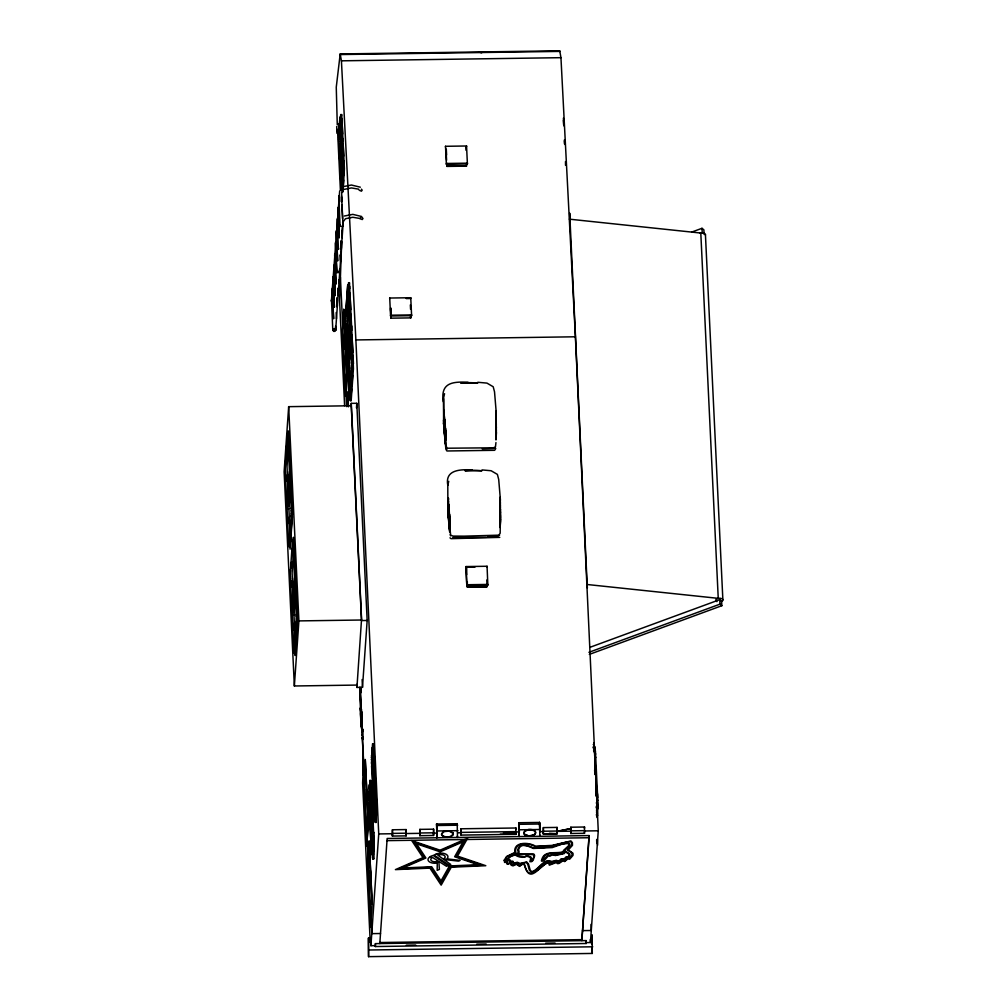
<?xml version="1.0" encoding="UTF-8"?>
<svg xmlns="http://www.w3.org/2000/svg" width="1007" height="1007" viewBox="0 0 1007 1007"><rect width="100%" height="100%" fill="white"/><g stroke="black" fill="none" stroke-linecap="round" stroke-linejoin="round"><path stroke-width="1.5" d="M596.95 817.508L596.95 800.993L597.831 800.98L595.729 757.163L594.835 757.176L593.916 742.713L593.639 746.804M597.881 804.404L597.642 809.263M596.471 815.72L597.453 815.871L597.843 802.642M291.338 513.847L291.275 511.833M292.357 514.678L288.354 430.933L288.115 432.305M296.423 620.199L296.36 618.172M297.317 618.273L295.164 655.519L294.686 650.308M297.43 621.017L297.392 615.969M338.667 137.833L339.863 117.92L340.215 120.425M340.265 134.938L340.63 147.412M351.531 365.554L348.007 287.889M352.551 366.372L348.548 282.64L347.553 294.812M373.257 853.206L373.459 854.502L371.671 854.528L372.238 846.887L374.012 846.862L374.012 845.389L373.874 841.651L372.099 841.676L371.885 848.108L369.443 787.084L369.871 792.459M372.238 846.887L372.011 838.995M373.798 838.969L374.226 851.179L373.66 858.958L372.766 858.971L372.993 840.014M373.912 844.709L373.912 843.425M376.354 802.415L376.014 817.948L374.226 817.974L374.654 805.122M374.692 806.897L374.44 811.554M376.253 799.86L376.429 803.448L374.654 803.473L374.352 796.26L376.14 796.235L374.428 757.881L373.534 757.893L375.309 795.832L376.19 795.82L376.417 800.779L376.215 822.404L375.321 822.417L375.422 800.175M362.935 738.446L362.797 737.2M363.489 774.987L363.263 751.574M373.446 766.78L371.671 766.805L371.898 748.302L373.685 748.277L373.887 749.699L374.05 752.103L372.263 752.128L371.898 748.302M372.024 751.6L372.074 756.383M291.325 515.66L291.275 513.432M296.36 619.771L294.107 653.253L290.406 578.056M351.468 365.138L351.456 368.562M352.425 365.541L350.285 400.874L349.719 397.073M353.256 365.113L352.966 370.677M361.035 722.938L361.337 726.198L361.022 716.128M361.891 735.991L361.752 734.77A1.523 1.347 -6.6 0 0 362.004 735.311M285.245 466.757L287.499 434.407L287.675 435.603M290.318 573.096L290.356 569.874M342.456 170.208L342.418 173.418M342.493 172.159L342.443 168.534M345.439 318.451L345.401 316.5M361.186 690.638L360.506 690.651L360.544 688.36M360.544 688.096A31.658 1.674 89.2 0 0 360.468 692.3L360.984 718.595M341.688 241.642L339.573 300.527L344.608 405.695M341.851 236.985L342.191 227.695M291.262 516.868L291.262 514.929M292.206 515.647L290.029 546.902L289.601 543.956M290.343 571.913L292.571 539.601L292.848 543.251M296.335 621.269L294.182 652.108L293.83 649.616M297.292 621.986L295.101 653.241L294.799 652.033M343.374 172.147L342.254 188.586M345.451 317.268L347.679 284.956L349.618 323.285L347.188 358.089L345.527 323.423M351.456 366.624L349.328 398.608L349.039 396.506M352.4 367.341L350.008 398.306M389.671 298.815L389.722 298.034L410.755 297.732L411.599 315.682L390.565 315.984L389.722 298.034M390.565 315.984L390.615 315.216L411.649 314.914L411.599 315.682M410.755 297.732L410.705 298.513L406.199 298.575M410.869 315.128L410.705 317.885L391.068 318.174L390.54 307.966M445.472 147.06L445.522 146.292L466.556 145.99L467.399 163.94L446.365 164.242L445.522 146.292M446.038 150.383L446.592 160.239M446.365 164.242L446.416 163.474L467.449 163.172L467.399 163.94M447.045 163.663L446.869 166.419L466.505 166.142L466.669 163.373M466.505 146.758L466.556 145.99M500.202 834.249L515.886 834.299L515.924 827.993L461.042 828.786L461.005 835.093L515.886 834.299L516.087 831.618L461.206 832.399L461.005 835.093M594.646 752.443L595.011 747.068L593.224 747.093M594.659 756.056L594.81 753.689M596.648 814.537L597.755 799.986M351.028 406.488L351.254 403.366L356.793 403.291L367.165 620.476L362.482 687.353L356.944 687.441L361.488 620.01L351.254 405.758L288.669 406.664L284.125 471.729L294.359 685.981L356.931 685.075M286.177 460.111L286.491 455.479M287.146 446.202L287.473 441.57M288.493 444.49L287.02 466.732L288.48 500.341M286.995 506.395L289.424 471.578M289.538 473.995L287.108 508.812L288.883 508.787L290.469 486.079M289.299 498.805L288.77 506.37L288.631 503.349M291.212 515.936L289.135 546.914L288.745 543.277M291.149 567.998L291.577 561.818M292.118 554.089L292.546 547.909M291.35 568.326L291.564 565.242M293.578 550.829L292.106 573.071L293.566 606.68M292.068 612.734L294.497 577.917M294.623 580.334L292.181 615.151L293.968 615.126L295.555 592.418M294.271 606.655L293.855 612.709L293.704 609.688M294.585 602.11L294.799 599.089M294.359 685.981L298.903 620.904L288.669 406.664M338.503 126.479L338.692 123.823L339.019 130.646M339.485 130.923L339.812 126.328M339.686 131.262L339.9 128.229M340.844 129.173L340.832 147.198M339.774 162.291L341.222 141.521M341.348 143.938L339.888 164.707L341.675 164.682L342.393 154.298M332.159 302.024L331.404 300.98L339.674 191.003M342.921 146.871L343.123 143.913L343.702 156.085M342.38 172.487L341.184 189.668L338.767 141.194M341.209 201.551L341.851 192.224M342.443 189.052L343.362 166.696L340.832 116.762L340.643 117.618M343.261 221.565L335.658 330.283L334.991 331.341L333.569 331.353L332.876 329.163L335.734 329.125L335.595 326.029M339.548 269.423L339.699 272.519L336.842 272.557L335.52 242.07M338.541 248.288L338.453 249.446L337.131 218.96M342.921 226.298L340.064 226.348L340.152 225.19M343.198 186.056L343.626 180.014M343.941 175.482L343.928 160.642M345.514 316.16L347.705 286.114L347.881 287.31M346.471 310.257L346.912 304.089M346.786 309.061L347 305.99M347.755 295.227L347.969 292.156M348.183 289.072L348.573 284.943L348.888 287.876M345.011 338.881L345.162 349.064L345.363 346.207M347.579 307.16L347.767 337.458M348.875 288.619L349.442 282.627L353.444 363.854M348.9 293.125L347.214 318.426L348.46 347.516M349.014 397.4L347.302 360.506L349.731 325.689L351.38 360.154M345.2 394.782L346.773 372.414L343.79 310.118M348.963 358.064L349.706 347.478M350.977 329.314L350.965 314.209M350.423 388.677L349.077 360.481L350.99 333.241M351.204 330.208L351.519 325.664L351.745 330.372M346.735 405.884L347.73 391.761L348.397 405.695M346.773 406.639L347.742 392.793L348.409 406.803M351.682 389.067L350.902 397.199M351.896 386.008L352.651 375.271M356.465 407.961L356.793 403.291M360.808 718.281L360.582 713.459M362.696 731.737L362.885 729.081L363.023 738.572M363.741 782.867L365.289 759.479L368.323 822.983L366.712 846.107L363.678 782.603M366.523 789.274L366.674 799.445L366.875 796.587M366.712 845.175L368.285 822.807L365.302 760.499M367.618 864.132L369.166 840.732L372.2 904.236M370.412 870.526L370.563 880.697L370.765 877.852M375.296 945.649L375.397 946.53L586.175 943.496L586.238 941.532L586.212 940.601L375.435 943.622L375.296 945.649L370.916 945.711L370.551 938.058L368.461 938.083L368.562 956.65L592.28 953.44L592.166 934.874L591.852 944.503M368.562 956.65L368.461 938.083M370.551 938.058L370.249 942.502L362.621 783.018L363.137 771.563A39.147 2.077 89.2 0 0 363.426 760.826L362.306 737.351M370.916 945.711L378.733 833.934L355.874 339.938L341.423 60.823L340.202 53.95L559.728 50.803L560.949 57.676L575.4 336.791L598.259 830.788L590.442 942.552L586.074 942.615L586.175 943.496M392.365 835.08L392.44 829.768L406.161 829.579L406.123 835.873L392.403 836.074L392.453 833.733L378.733 833.934M406.123 835.873L406.161 829.579M419.806 834.677L419.881 829.378L433.602 829.176L433.564 835.483L419.843 835.684L419.894 833.343L406.173 833.544L406.085 834.841M433.526 834.488L433.602 829.176M433.614 833.141L437.051 833.091L436.623 823.902L436.9 837.748L436.623 823.902M457.191 823.726L436.61 824.028M457.203 823.613L457.48 837.459L457.405 835.986M461.055 832.751L460.967 834.098L461.055 832.751L457.631 832.802M515.936 831.958L519.373 831.92L518.945 822.807L519.222 836.565L518.945 822.732L539.525 822.429L539.802 836.276L539.727 834.803M543.377 831.568L543.327 833.909L557.047 833.708L557.085 827.414L543.365 827.603L543.377 831.568L539.953 831.618L539.525 822.429L539.953 831.618M570.73 832.512L570.805 827.213L584.526 827.011L584.488 833.318L570.768 833.506L570.818 831.178L557.098 831.367L557.047 833.708L543.327 833.909L543.289 832.865M581.794 939.632L379.765 942.527L379.815 943.559L387.154 838.479L589.183 835.583L581.845 940.664L589.07 835.609M586.074 942.615L586.212 940.601M371.533 790.231L371.13 784.831L369.342 784.856L369.003 800.401M371.696 754.734L371.558 763.847L373.345 763.822M373.962 814.713L374.138 815.746L371.759 753.916L372.59 743.821L373.597 744.16L374.428 757.881M373.547 833.003C370.853 817.08 374.44 794.875 370.035 780.375L369.468 788.154L370.362 788.141M369.909 789.425L370.123 786.366M372.565 751.348L372.791 748.289L373.156 752.116M373.144 748.478L373.484 743.808M373.459 751.335L373.685 748.277M371.067 789.312L371.231 787.059L371.394 788.254M376.215 811.529L376.442 805.097M392.403 836.074L392.44 829.768M419.843 835.684L419.881 829.378M515.823 829.39L515.924 827.993M543.327 833.909L543.365 827.603M557.085 827.414L557.047 833.708L549.407 833.267M570.768 833.506L570.805 827.213M584.425 828.396L584.526 827.011M443.307 401.806C440.197 382.282 453.125 381.565 468.028 382.245M443.81 417.112L444.251 410.415L444.263 411.146M443.835 419.315L444.263 411.888L444.276 412.618M443.999 422.273L444.314 414.834M443.86 427.371L443.999 425.483L444.062 426.225M444.137 423.746L444.452 416.306M444.2 424.476L444.578 417.779M444.326 425.948L444.716 419.252L444.779 419.995M444.188 431.059L444.263 428.428L444.339 429.171M444.465 427.421L444.842 420.725L444.918 421.467M444.326 432.532L444.402 429.901L444.465 430.644M444.603 428.894L444.981 422.197L445.044 422.94M444.389 433.262L444.54 431.374L444.528 434.734M444.666 429.637L445.119 423.67L444.804 431.109M444.666 436.207L444.666 432.846M444.93 432.582L445.245 425.143M444.729 436.95L444.804 434.319M445.006 433.312L445.384 426.616M444.867 438.423L444.943 435.792L445.006 436.535M445.132 434.785L445.522 428.088L445.585 428.831M444.993 439.895L445.069 437.265L445.132 438.007M445.27 436.258L445.648 429.561L445.723 430.304M445.132 441.368L445.207 438.737L445.27 439.48M445.409 437.73L445.786 431.034L445.849 431.776M445.195 442.098L445.333 440.21L445.333 443.571M445.472 438.473L445.925 432.507L445.598 439.946M445.396 444.314L445.472 441.683M445.673 440.676L446.051 433.979M447.813 485.311C444.653 469.186 461.37 469.375 472.207 469.891M447.989 504.003L448.442 498.05L448.014 506.219M447.737 509.857L447.876 507.969M448.052 511.644L447.977 514.275L447.914 513.545M448.656 518.278L448.644 521.639M448.921 521.223L448.782 523.111L448.707 522.381M465.977 567.231L466.027 566.563L487.061 566.261L487.841 585.117L466.807 585.419L465.977 567.231L474.989 567.105M466.707 567.835L466.745 574.657M466.807 585.419L466.027 566.563M495.947 417.074L496.061 412.618M495.973 420.02L496.161 414.091M495.998 422.235L496.199 417.036M495.922 425.936L496.237 419.982L496.25 420.725M495.947 428.139L496.25 421.467M495.973 431.097L496.287 424.413L496.3 425.143M495.897 434.797L496.325 427.358L496.338 428.101M495.922 437L496.338 428.831M487.01 566.928L487.061 566.261M487.841 585.117L487.892 584.438L466.858 584.74M499.963 502.493L500.127 498.78M499.976 505.464L500.252 500.252L500.303 500.995M499.925 509.894L500.353 501.725L500.366 502.468M499.95 512.11L500.391 504.683L500.391 505.413M500.038 519.486L500.454 510.574M500.076 521.702L500.492 513.52M500.101 523.904L500.529 516.478L500.542 517.208M500.127 526.85L500.542 517.95M500.139 527.592L500.58 520.896M341.323 187.592L341.172 188.51L340.907 186.018M342.342 190.587L342.103 191.959M288.203 434.294L288.38 433.249L292.332 517.107L290.079 549.18L289.223 539.097M289.173 545.064L289.11 545.769L288.845 544.8M292.433 541.653L292.672 541.124M293.201 538.644L293.44 537.272L297.279 616.498M293.289 540.633L293.465 539.588L297.203 614.27M340.555 115.616L340.807 114.483L343.538 171.492M341.449 115.604L341.7 114.471L344.419 168.723L342.997 191.947L342.833 191.33M349.341 286.982L349.479 286.089L349.744 288.581M349.366 396.758L349.114 397.224M360.909 722.183L360.808 719.791A1.523 0.629 -2.2 0 0 360.997 720.005M340.202 53.95L336.262 87.194L337.269 124.73M444.553 393.687L443.609 397.878L443.81 420.989M448.744 481.333L447.788 485.525L447.888 509.441M360.984 714.592L360.493 707.871M362.885 738.106L362.998 737.854M375.397 946.53L375.435 943.622M441.519 833.909C449.109 827.263 440.172 833.557 441.683 835.105L444.288 836.981L447.196 837.358L451.426 836.376L453.288 833.733L453.049 834.941M495.759 448.518L494.638 450.305L446.881 450.985L445.887 449.235L443.986 428.844M331.404 300.98L332.058 299.922M335.507 327.187L335.658 330.283L332.801 330.321L333.468 329.264M342.594 222.547L345.477 218.708L352.853 217.273L360.053 218.506L360.67 217.55M441.683 835.105C443.508 836.993 450.481 838.239 453.037 834.551M499.774 537.36L450.998 538.669L449.991 537.826M495.419 447.511L493.468 448.53L482.227 448.933M499.598 535.158L497.647 536.165L487.816 536.517M363.237 765.547L363.187 760.071M524.735 831.14L525.717 830.473A5.891 3.134 -2.7 0 0 527.983 835.646L524.521 834.287M430.92 856.391L429.561 857.146A7.313 3.89 -2.7 0 0 428.957 861.489A7.313 3.89 -2.7 0 0 436.207 863.188L437.265 863.012L437.176 870.375L439.367 869.419L438.951 862.571L437.013 861.539A4.544 2.417 -2.7 0 1 431.374 860.683A4.544 2.417 -2.7 0 1 432.595 857.511L446.542 866.297L448.203 865.579L433.136 855.434L430.92 856.391L431.009 857.272L430.304 856.743M436.245 854.074L434.03 855.044L449.097 865.189L450.758 864.472L437.907 855.207A4.544 2.417 -2.7 0 1 443.873 855.233A4.544 2.417 -2.7 0 1 444.213 858.405L445.66 859.651L458.437 861.123L460.123 860.393L446.806 858.858L447.36 858.329A7.313 3.89 -2.7 0 0 445.862 854.137A7.313 3.89 -2.7 0 0 437.907 853.521L436.245 854.074L437.718 854.364L437 853.823M691.696 232.088L702.005 228.299L703.88 229.848L704.094 234.379M590.178 647.237L719.741 599.643L721.616 601.192L721.83 605.711L589.334 654.399M588.931 652.309L719.955 604.162L721.83 605.711M444.666 831.53L449.16 831.153L453.163 833.318L450.532 831.052L446.114 831.203M532.476 835.319L529.506 835.785A5.891 3.134 -2.7 0 0 535.082 833.72A5.891 3.134 -2.7 0 0 534.037 830.309M342.909 186.698L351.418 185.024L360.33 187.189M344.079 189.379L351.456 187.931L358.656 189.165M344.306 216.027L352.815 214.365L361.727 216.53M461.105 383.163L477.733 383.138A65.342 56.178 4.3 0 0 460.967 383.088M465.297 470.81L481.912 470.773A65.342 56.178 4.3 0 0 465.146 470.722M340.718 54.542L560.244 51.395M341.423 60.823L560.949 57.676M466.531 165.803L446.894 166.079L446.743 163.159M336.917 271.399L339.774 271.361M355.874 339.938L575.4 336.791M347.302 360.506L349.077 360.481M486.457 537.31L452.835 537.537M486.947 586.628L467.311 586.905L467.16 584.06M298.903 620.904L361.488 620.01M367.165 620.476L361.626 620.551L351.254 403.366M361.236 688.486L360.556 688.498A21.902 1.158 89.2 0 0 360.531 713.548A21.902 1.158 89.2 0 0 361.916 728.942M361.161 691.947L360.481 691.859A1.523 0.705 0.8 0 1 361.01 691.381M361.223 710.363L360.556 710.363L360.506 707.745L361.186 707.732M361.261 711.823L360.984 711.999M360.644 714.416L361.324 714.416M362.356 733.876L361.677 734.065A1.523 1.246 -5.1 0 0 362.042 734.707M363.049 738.949L362.885 738.735A1.523 1.485 -13.9 0 1 362.243 737.753L363.162 738.106M363.326 738.421L362.432 738.471A1.523 1.485 -13.9 0 0 363.011 739.352L363.023 738.106M372.59 743.821L373.597 744.16M372.703 744.173L372.854 745.709L373.748 745.696M593.274 744.463L594.168 744.45M371.986 748.579L373.773 748.553M372.854 745.709L373.068 748.969L373.962 748.956M372.099 749.724L373.887 749.699M593.312 747.332L595.099 747.307L595.54 754.407M372.074 750.781L373.861 750.756L373.949 751.7L372.175 751.726L371.998 750.53L373.861 750.756M593.501 747.609L594.394 747.597M593.425 748.402L595.213 748.377M374.189 753.022L373.307 753.035L375.246 796.247M371.759 753.916L373.534 753.878M593.589 750.731L595.376 750.706M593.74 751.562L594.634 751.549M372.263 752.128L372.426 754.948L374.201 754.923L375.019 773.187M371.344 755.942L372.238 755.93M594.646 753.463L595.54 753.45L595.703 757.629M371.331 757.516L372.225 757.503M372.426 754.948L372.615 758.8L374.39 758.774M374.377 759.228L372.59 759.253L372.175 751.726M371.369 759.517L372.263 759.505M371.482 762.815L372.376 762.803M372.502 766.377L371.608 766.39L371.784 770.154M370.035 780.375L371.029 780.715M370.148 780.727L370.299 782.263L371.18 782.25M369.342 784.856L371.218 785.108M370.299 782.263L370.513 785.523L371.407 785.51M369.431 785.133L369.544 786.278L371.331 786.253M369.707 788.682L371.495 788.657L371.822 795.782L370.035 795.807L369.544 786.278M371.633 789.576L370.74 789.589L372.691 832.802M369.871 791.502L371.646 791.477M370.979 794.447L371.873 794.435L374.038 842.053L373.144 842.066L372.867 836.729M371.835 795.329L370.06 795.354L371.772 833.028M595.691 791.187L596.924 798.312M374.528 800.187L376.303 800.162M376.417 800.779L375.523 800.792L375.309 795.832M596.811 797.758L597.705 797.745L597.529 793.843L596.635 793.856L597.113 802.957L596.22 802.969M375.699 805.512L376.593 805.499M369.053 802.944L369.229 806.708L370.11 806.695M376.53 806.708L374.755 806.733L374.478 799.885M375.321 807.073L373.534 807.098L373.698 811.189M374.415 807.538L373.521 807.551L371.81 769.94M374.793 808.86L376.58 808.835M596.207 806.355L597.982 806.33M375.838 809.943L376.731 809.93M375.473 810.106L373.685 810.132L373.874 814.147M374.793 810.333L376.568 810.308M596.358 807.35L597.252 807.337M596.207 807.841L597.982 807.815M375.901 812.8L376.782 812.787M596.421 810.194L597.315 810.182M375.888 814.638L376.782 814.625M596.421 812.057L597.315 812.045M373.836 812.573L374.138 817.76L375.12 817.961L375.548 803.46M596.358 814.701L597.252 814.688L597.453 815.871M374.843 817.269L375.057 820.617L375.951 820.604L376.215 822.404M375.057 820.617L375.208 822.153L376.102 822.14M437.114 825.501L457.694 825.211M519.423 824.305L540.004 824.003M437.365 830.976L457.946 830.674M519.688 829.793L540.268 829.491M373.635 832.374L372.741 832.386L372.968 837.346L373.861 837.333M392.604 833.393L406.325 833.192M420.045 832.99L433.765 832.802M543.528 831.228L557.249 831.027M570.969 830.825L584.689 830.637M584.538 830.976L598.259 830.788M386.889 840.644L464.567 839.523M466.908 839.486L588.919 837.736M372.137 843.451L373.975 843.262M371.86 844.08L370.966 844.093L369.229 806.708M372.238 845.414L374.012 845.389M373.282 846.497L374.176 846.484M369.254 806.494L371.142 847.743L372.036 847.73L372.565 854.515L373.094 843.274M373.333 849.354L374.226 849.342M372.212 850.688L371.319 850.701L371.142 847.743M373.333 851.192L374.226 851.179M371.13 846.686L371.482 853.231L372.363 853.219M371.482 853.231L371.583 854.314L372.477 854.301M371.873 846.207L372.502 857.171L373.396 857.158L373.66 858.958M372.502 857.171L372.653 858.707L373.547 858.694M380.508 933.514L371.759 933.64L362.394 737.527M582.537 930.619L591.285 930.493L590.996 924.363M406.287 945.195L415.69 945.069M476.764 944.188L486.167 944.05M545.681 943.194L555.071 943.068M369.028 950.004L592.745 946.794M503.437 832.902L515.987 832.953M477.796 382.282L486.947 383.101L493.191 386.751L494.525 391.811L496.25 412.681M481.975 469.917L491.126 470.747L497.382 474.385L498.704 479.458L500.441 500.315M569.333 219.161L700.796 233.045L718.243 598.347L586.779 584.463M478.791 51.974L481.661 52.83M446.391 448.216L447.284 448.946M361.375 189.14L362.168 190.147L361.437 191.179L359.121 190.197M362.193 217.525L362.973 218.532L362.243 219.551L359.94 218.569M334.89 329.239L335.658 330.283M361.639 728.149L361.337 725.682M597.34 813.681L597.176 812.737M594.117 747.081L594.482 750.718M370.236 784.843L370.601 788.67M450.242 534.629L450.582 535.862M453.15 832.927L453.314 834.136M362.646 737.464L362.91 738.496M350.751 399.162L351.166 400.862L353.419 368.789L352.941 355.433M374.931 816.677L375.032 817.747M371.407 851.267L371.57 852.3L369.141 791.288L369.116 803.359M443.797 423.28L443.735 422.537L443.596 424.425L443.558 398.608M443.86 424.01L443.936 424.753M444.137 426.955L444.2 427.698M443.722 425.898L443.873 427.245M448.505 502.468L448.115 509.164L448.467 500.995L448.467 501.738M448.694 504.683L448.631 503.941L448.253 510.637L448.178 509.907M448.832 506.156L448.77 505.413L448.379 512.11L448.316 511.38M448.971 507.629L448.895 506.886L448.518 513.583L448.455 512.853M449.172 509.832L448.921 518.001M449.298 511.304L449.059 519.474L449.437 512.777M449.638 514.992L449.575 514.25L449.185 520.946L449.122 520.216M449.777 516.465L449.701 515.722L449.323 522.419L449.26 521.689M449.965 518.668L449.726 526.837M450.104 520.141L449.852 528.31L450.242 521.613M448.656 515.055L449.034 508.359L448.782 516.528M449.449 523.892L449.839 517.195L449.588 525.364M447.914 510.171L447.989 510.914M448.253 513.86L448.191 513.117L448.115 515.748L448.039 515.018M448.392 515.332L448.316 514.59L448.241 517.22L448.178 516.49M448.719 519.008L448.782 519.75M449.059 522.696L448.984 521.953L448.908 524.584L448.845 523.854M449.185 524.169L449.122 523.426L449.046 526.057L448.984 525.327M449.386 526.371L449.449 530.475M449.525 527.844L449.588 531.948M449.663 529.317L449.726 530.06M447.775 512.072L447.838 512.802M448.379 518.693L448.455 516.062L448.518 520.166M449.185 527.53L449.26 524.899L449.311 529.002M495.935 411.146L495.998 411.876M500.001 497.307L500.064 498.05M362.004 722.888L361.437 711.383L361.991 723.039M595.414 752.267L595.112 749.258L595.024 755.955M360.544 692.363L360.745 689.254M597.088 812.234L597.252 814.688M341.763 186.723L341.814 190.021M287.763 436.912L287.486 433.262L285.245 468.431M292.785 541.049L296.335 616.775M341.902 118.864L342.644 133.956M349.794 395.663L349.907 397.387M373.182 853.81L373.396 857.158M373.068 748.969L373.307 754.935M370.513 785.523L370.941 795.341M465.838 147.337L465.989 150.257M446.277 149.086L446.592 154.914M410.34 304.92L410.566 309.3M390.867 308.117L391.068 318.174L390.615 309.363M595.64 768.492L596.031 776.334M596.648 788.871L597.025 796.713M594.873 756.244L596.962 797.594M594.835 757.176L596.559 792.32M594.646 769.927L594.873 774.484M705.429 234.618L722.875 599.92M702.005 228.299L702.219 232.831M719.741 599.643L719.955 604.162M569.761 220.218L569.698 213.144L587.32 587.912L587.106 583.204M595.804 793.403L595.917 795.857M563.417 118.071L563.794 125.825M564.461 139.797L564.675 144.454M563.454 120.236L563.668 124.755M564.436 140.728L564.575 143.774M597.302 839.007L597.604 845.238M596.635 839.775L596.786 842.897M591.99 947.486L592.28 953.44M590.303 939.493L590.442 942.552M342.858 138.475L343.009 141.496M349.958 293.1L350.751 309.69M351.959 335.067L352.79 352.299M342.355 165.236L339.938 116.774L338.642 139.495M341.549 162.265L342.393 179.901M341.524 166.205L341.675 169.34M339.762 144.807L339.9 147.903M340.718 164.984L340.945 169.642M339.586 144.291L339.888 150.559M340.567 164.657L340.857 170.913M341.537 185.011L341.688 188.145M341.612 195.811L343.009 225.153M341.524 196.969L341.751 201.601M341.889 204.685L342.556 218.582M348.888 360.984L349.794 379.803M337.496 129.412L340.404 190.247M341.902 230.527L342.204 236.695M346.748 331.706L346.962 336.388M347.793 353.545L347.931 356.667M348.749 373.824L348.976 378.506M341.902 233.221L342.116 237.853M346.572 331.19L346.874 337.471M347.629 353.155L347.918 359.423M348.598 373.547L348.9 379.815M336.678 126.504L337.005 133.327M348.913 395.675L345.376 318.023M362.117 679.549L362.482 687.353M341.021 240.535L341.386 248.251M338.755 195.849L340.064 226.348M340.945 241.693L341.31 249.409M369.191 841.764L372.162 904.059L370.589 927.371L367.555 863.855M340.366 255.174L340.58 259.806M337.937 207.404L339.258 237.891L337.861 208.562M340.202 254.784L340.504 260.964M361.891 722.321L361.437 711.383M340.416 277.265L346.559 405.997M360.002 687.353L362.168 732.819M359.914 687.278L362.079 732.655M338.818 279.82L338.969 282.917M336.325 230.515L337.647 261.002L336.25 231.673M337.861 288.292L338.075 295.617M356.793 684.307L356.944 687.441M335.432 243.216L336.842 272.557M336.98 298.299L337.358 306.015M334.714 253.613L336.036 284.112L334.626 254.771M336.829 297.908L337.269 307.173M333.909 265.168L335.218 295.655L333.82 266.326M336.174 312.548L336.464 318.728M333.09 276.724L334.412 307.211L333.015 277.882M332.285 288.279L333.607 318.766L332.209 289.437M331.479 299.834L332.801 330.321M287.801 436.195L291.187 508.459M288.883 508.787L290.381 540.117M293.968 615.126L295.542 648.017M286.328 475.329L286.454 481.056M287.209 496.741L287.499 503.022M288.342 517.447L288.48 523.413M291.237 581.127L291.539 587.396M292.37 601.947L292.508 607.787M293.264 623.471L293.553 629.753M294.308 645.437L294.61 651.705M288.707 543.981L285.271 469.992M584.45 832.273L584.488 833.318M515.848 833.255L515.886 834.299M486.897 579.894L486.935 586.867L467.298 587.144L467.336 581.719M461.042 828.786L461.206 832.399M433.526 834.438L433.564 835.483M375.17 776.284L376.026 794.901M374.113 766.352L374.403 772.583M375.133 788.154L375.422 794.385M372.615 758.8L374.327 796.474M372.955 776.372L373.106 779.481M373.975 798.186L374.126 801.295M371.054 791.993L371.419 799.785M372.074 813.807L372.426 821.599M373.081 835.621L373.521 844.961M370.916 823.827L371.054 826.948M369.947 802.931L370.06 807.111M373.698 836.402L373.874 840.002L372.099 840.027L371.923 836.427M352.412 358.605L352.551 363.867M338.704 139.23L338.717 141.71M296.31 614.283L296.423 618.285M291.237 507.943L291.25 510.436M565.493 161.535L565.531 165.324M342.405 164.733L342.418 166.961M290.356 576.331L290.368 578.559M285.283 472.22L285.182 468.356M361.362 709.192L361.45 713.208L361.387 708.966M351.506 361.865L351.544 363.64M342.468 166.709L342.506 168.61M345.376 320.062L345.414 321.95M291.313 510.171L291.338 511.946M290.268 574.695L290.293 576.583M500.366 503.198L500.378 503.941M500.403 506.156L499.988 514.325L499.976 513.583M500.429 507.629L500.429 508.359M500.454 509.844L500.441 509.101L500.164 533.194L498.83 535.17L464.076 536.165L452.961 536.076L450.632 535.132L447.989 508.623L447.75 511.329L447.737 510.587M500.479 512.047L500.479 512.79M500.517 514.992L500.517 515.735M500.567 519.423L500.567 520.153M499.988 515.055L500.001 515.798M496.187 415.564L496.187 416.306M496.224 418.509L496.224 419.252M496.275 422.94L496.275 423.67M496.313 425.885L496.313 426.628M496.363 430.304L496.363 431.046M496.388 432.519L496.375 431.789L495.96 439.958L496.401 433.262M495.947 442.577L495.469 446.793L493.518 447.8L447.335 448.216L446.101 446.265L443.86 420.8L444.276 413.361M448.455 499.522L448.455 500.265M443.533 420.007L443.533 420.737M443.546 421.48L443.546 422.223M443.558 422.953L443.558 423.695M362.57 738.723L362.57 738.496A1.523 1.51 -30.5 0 0 363.023 739.453M290.255 572.668L290.318 574.77M360.984 723.92A31.658 1.674 89.2 0 1 360.506 708.273M363.099 737.288A31.658 1.674 89.2 0 1 362.23 737.917M361.349 722.485A21.021 1.12 89.2 0 1 360.783 707.871M360.871 692.778A21.021 1.12 89.2 0 1 360.972 690.311M362.772 738.395A1.523 1.422 -9 0 1 362.205 737.628M363.049 739.44A1.523 1.523 0 0 1 362.684 738.647L362.784 738.32A1.523 1.498 16.5 0 0 363.036 738.71M360.531 690.512A1.523 0.881 1.3 0 1 361.022 689.933M363.439 775.176A21.902 1.158 89.2 0 1 363.2 751.31M699.953 233.284A3.562 1.901 -2.7 0 1 703.906 233.196A3.562 1.901 -2.7 0 1 705.353 235.109M716.908 601.607A3.562 1.901 -2.7 0 1 716.908 598.813A3.562 1.901 -2.7 0 1 722.145 598.875A3.562 1.901 -2.7 0 1 721.239 601.657M343.79 309.325L342.229 332.486L345.212 395.965L346.823 372.842L343.79 309.325M504.18 860.293L504.62 862.458L506.685 861.627L506.622 863.691C508.334 865.882 510.65 860.695 511.153 865.214L513.067 865.882L516.377 864.258L519.7 866.372C526.032 858.732 524.622 872.666 529.871 873.912C535.913 876.254 547.884 856.781 549.318 865.151L556.456 862.496C557.538 865.793 561.491 861.388 563.253 860.633L564.65 861.589L568.011 858.782L569.723 859.147L572.983 855.421L573.008 853.269L568.351 849.908L572.48 845.326L572.404 842.695L570.994 841.009L551.849 845.414L535.56 846.245C529.065 842.003 513.104 841.348 514.867 852.463L506.546 856.466L504.18 860.293M505.036 860.318L505.237 861.589L507.729 861.149L507.566 863.918L510.725 862.684L512.513 865.303L516.943 863.779L519.398 865.856L524.307 863.477C527.592 883.29 538.821 867.43 547.934 862.357L549.356 862.332L549.986 864.421L555.285 862.042L557.148 862.017L557.664 863.2L563.706 859.751L564.449 861.136L567.419 858.329L569.509 858.43L572.391 854.213L571.359 852.526L567.319 849.996L571.636 845.251L571.573 842.859L570.453 841.512L567.835 841.764L552.05 845.867L535.283 846.723C529.153 842.532 513.633 841.827 515.785 852.627L507.264 856.705L505.036 860.318M507.176 859.6L507.125 860.293L509.542 860.368L509.718 861.627L512.84 861.891L513.117 863.918L517.208 862.709L519.688 864.019L526.271 862.357L527.744 864.258L529.468 870.438L531.822 872.314C538.506 871.219 544.598 857.284 551.194 862.407L556.368 860.771L559.363 861.69L561.604 859.235L565.204 859.047L566.224 857.448L569.396 856.756L569.886 854.012L564.449 850.487L569.383 845.804L569.836 844.357L568.263 842.544C556.745 845.364 545.756 848.335 533.685 847.982L528.172 845.767L521.274 845.037L518.643 847.441L517.711 849.832L518.378 852.828L510.272 856.365L507.176 859.6M507.981 859.638L510.335 860.154L510.473 861.186L512.802 861.149L513.809 863.1L517.384 862.269L519.914 863.402L526.812 862.005L528.537 864.144L530.248 870.3L531.772 871.71C538.896 869.784 543.629 857.737 551.698 861.451L556.33 860.318L558.872 861.275L561.05 858.883L564.549 858.631L565.67 857.146L568.766 856.416L569.119 854.175L563.366 850.575L568.603 845.716L568.615 843.35L561.78 844.193L552.289 847.579L533.395 848.448C529.33 846.862 522.771 842.897 519.411 847.579L518.529 849.832C521.752 856.428 509.152 853.923 507.981 859.638M515.546 855.195C518.164 857.196 523.69 858.254 526.774 856.214L530.097 857.259L530.664 858.719L529.858 861.69L531.608 861.665L533.131 860.356L534.616 855.9A13.695 7.288 -2.7 0 0 534.163 854.452A1.372 0.73 -2.7 0 0 532.728 853.961L521.689 854.326L518.542 853.571L515.546 855.195M516.427 855.233L518.504 854.087L533.32 854.616A12.638 6.722 -2.7 0 1 533.735 855.937C534.188 858.266 529.606 864.459 531.545 858.681L530.916 857.02L526.837 855.484L524.609 856.743L516.427 855.233M541.565 860.343L541.502 861.123L543.818 860.909L548.525 855.698L549.96 856.088L552.365 854.867L555.436 855.509L564.348 853.521L564.99 852.312L563.895 851.544C556.355 854.414 543.918 849.354 541.565 860.343M542.433 860.381L548.236 855.081L549.847 855.522L552.516 854.175L554.291 855.157L562.296 853.684L564.071 852.816L563.568 852.123C556.418 854.83 544.611 849.858 542.433 860.381M449.437 865.97L441.016 880.886L431.676 866.737L402.951 867.971L425.911 857.989L416.571 843.828L440.097 851.809L463.056 841.827L454.635 856.743L478.161 864.723L449.437 865.97M450.356 866.586L441.079 883.026L430.795 867.43L399.15 868.802L424.438 857.8L414.154 842.204L440.072 850.991L465.36 839.989L456.095 856.428L482.013 865.227L450.356 866.586M451.274 867.203L441.154 885.14L429.926 868.122L395.399 869.62L422.99 857.612L411.762 840.593L440.046 850.185L467.638 838.189L457.518 856.114L485.802 865.705L451.274 867.203M528.411 829.63L526.976 829.957A5.891 3.134 -2.7 0 1 532.854 829.831L528.411 829.63M570.705 828.597L557.098 831.367L570.705 828.597M373.572 832.789L371.797 832.814L371.973 836.741L373.748 836.716L373.572 832.789M410.705 317.885L410.554 314.977L410.705 317.847M526.611 835.797A5.891 3.134 -2.7 0 0 535.636 832.953A5.891 3.134 -2.7 0 0 526.988 830.36A5.891 3.134 -2.7 0 0 526.611 835.797"/></g></svg>
